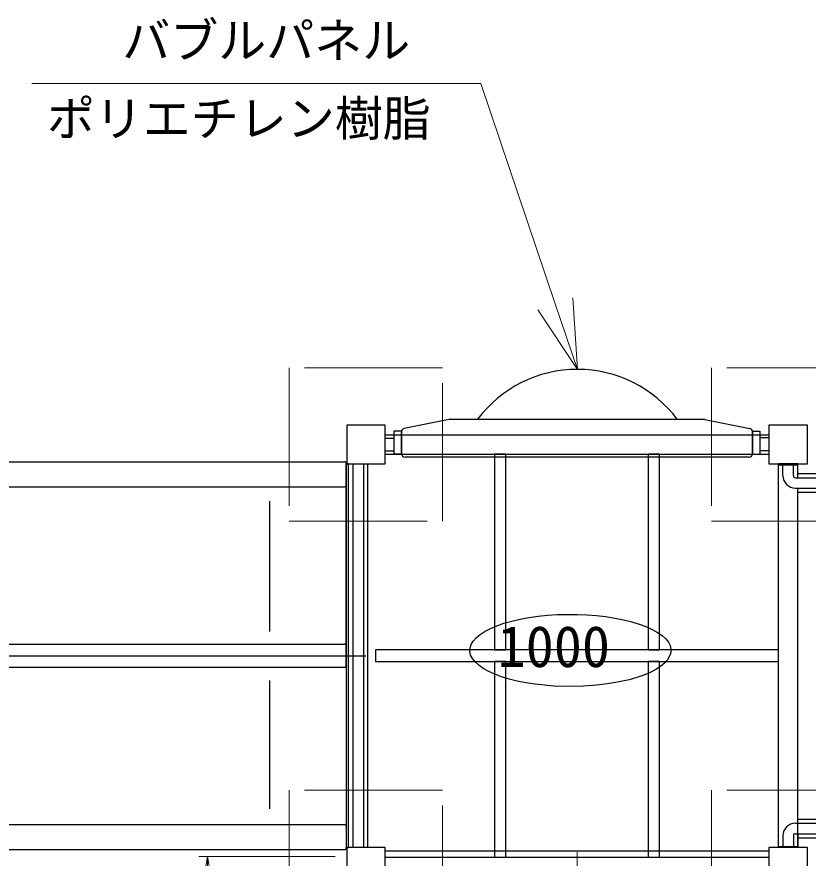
# Model space of a CAD drawing. Units: millimetres, scale not verified. Extents: x 900 to 24300, y 900 to 16920.
# Drawn here: x 4636 to 6697, y 8823 to 11014 of the extents above; entities that cross this region are included whole.
import ezdxf
from ezdxf.enums import TextEntityAlignment as Align

# ---------------------------------------------------------------- set-up
doc = ezdxf.new("R2010")
doc.units = ezdxf.units.MM
doc.header["$LTSCALE"] = 60
doc.linetypes.add('CHAIN', pattern=[18.5, 12, -1.5, 3.5, -1.5])
doc.linetypes.add('DASHED', pattern=[7.5, 6, -1.5])
for name, color, linetype, lineweight in [('D-BMK', 2, 'CHAIN', 13), ('D-STR-DIM\u3000寸法線、寸法値', 7, 'Continuous', 0), ('D-STR-HTXT\u3000旗上げ', 7, 'Continuous', 13), ('D-STR-STR1', 7, 'DASHED', 13), ('D-STR\u3000構造物外形線', 1, 'Continuous', 25)]:
    doc.layers.add(name, color=color, linetype=linetype, lineweight=lineweight)
doc.styles.add('ＭＳ ゴシック', font='')
doc.styles.get('ＭＳ ゴシック').set_extended_font_data('MS Gothic')

# ---------------------------------------------------------------- blocks, each defined once
blk = doc.blocks.new('open_arrow')
at = {"color": 0, "linetype": 'Continuous', "lineweight": -2}
blk.add_lwpolyline([(7.5, 1.25), (0, 0), (7.5, -1.25)], dxfattribs=at)

msp = doc.modelspace()

# ---------------------------------------------------------------- linework, layer by layer
at = {"layer": 'D-BMK'}
msp.add_line((6094.87, 8839.14), (6094.87, 7959.14), dxfattribs=at)
at = {"layer": 'D-STR-DIM\u3000寸法線、寸法値', "lineweight": 13}
for p, q in [((5464.87, 8827.74), (5109.72, 8827.74)), ((5132.22, 7959.14), (5132.22, 8827.74))]:
    msp.add_line(p, q, dxfattribs=at)
at = {"layer": 'D-STR-HTXT\u3000旗上げ'}
for p, q in [((6083.96, 10282.22), (6095.99, 10096.26)), ((6095.99, 10096.26), (6038.27, 10266.75)), ((6095.99, 10096.26), (5992.59, 10251.29))]:
    msp.add_line(p, q, dxfattribs=at)
msp.add_lwpolyline([(6038.27, 10266.75), (5843.9, 10840.88), (4674.51, 10840.88)], dxfattribs=at)
at = {"layer": 'D-STR-STR1'}
for p, q in [((5744.87, 10100.54), (5344.87, 10100.54)), ((5344.87, 10100.54), (5344.87, 9700.54)), ((5744.87, 9700.54), (5744.87, 10100.54)), ((6844.87, 10100.54), (6444.87, 10100.54)), ((6444.87, 10100.54), (6444.87, 9700.54)), ((5344.87, 9700.54), (5744.87, 9700.54)), ((6444.87, 9700.54), (6844.87, 9700.54)), ((5744.87, 9000.54), (5344.87, 9000.54)), ((5344.87, 9000.54), (5344.87, 8600.54)), ((5744.87, 8600.54), (5744.87, 9000.54)), ((6844.87, 9000.54), (6444.87, 9000.54)), ((6444.87, 9000.54), (6444.87, 8600.54))]:
    msp.add_line(p, q, dxfattribs=at)
at = {"layer": 'D-STR\u3000構造物外形線'}
for p, q in [((5594.87, 9950.54), (5494.87, 9950.54)), ((5494.87, 9950.54), (5494.87, 9850.54)), ((5594.87, 9850.54), (5594.87, 9950.54)), ((5762.15, 9965.89), (5645.01, 9942.23)), ((5764.04, 9966.08), (6425.7, 9966.08)), ((6427.6, 9965.89), (6544.74, 9942.23)), ((6694.87, 9950.54), (6594.87, 9950.54)), ((6594.87, 9950.54), (6594.87, 9850.54)), ((6694.87, 9850.54), (6694.87, 9950.54)), ((5618.33, 9935.92), (5637.37, 9935.92)), ((5618.33, 9875.6), (5618.33, 9935.92)), ((5637.37, 9935.92), (5637.37, 9875.6)), ((5637.37, 9877.18), (5637.37, 9932.89)), ((6552.37, 9935.2), (6571.42, 9935.2)), ((6552.37, 9874.87), (6552.37, 9935.2)), ((6552.37, 9932.89), (6552.37, 9877.18)), ((6571.42, 9935.2), (6571.42, 9874.87)), ((5594.87, 9925.54), (6594.87, 9925.54)), ((5594.87, 9917.12), (5618.33, 9917.13)), ((6594.87, 9917.96), (6570.95, 9917.95)), ((5594.87, 9883.96), (5618.33, 9883.95)), ((6594.87, 9883.96), (6570.95, 9883.95)), ((5594.87, 9875.54), (6594.87, 9875.54)), ((5637.37, 9875.6), (5618.33, 9875.6)), ((6542.85, 9867.66), (5646.89, 9867.66)), ((5909.87, 9875.54), (5879.87, 9875.54)), ((5879.87, 9875.54), (5879.87, 9365.54)), ((5909.87, 9365.54), (5909.87, 9875.54)), ((6309.87, 9875.54), (6279.87, 9875.54)), ((6279.87, 9875.54), (6279.87, 9365.54)), ((6309.87, 9365.54), (6309.87, 9875.54)), ((6571.42, 9874.87), (6552.37, 9874.87)), ((3513.87, 9855.54), (5488.87, 9855.54)), ((5493.87, 9320.54), (5493.87, 9850.54)), ((5499.87, 9850.54), (5493.87, 9850.54)), ((5493.87, 9850.54), (5493.87, 8850.54)), ((5494.87, 9850.54), (5594.87, 9850.54)), ((5499.87, 8850.54), (5499.87, 9850.54)), ((5499.87, 8850.54), (5499.87, 9850.54)), ((5511.27, 9850.54), (5511.27, 8850.54)), ((5538.47, 9850.54), (5538.47, 8850.54)), ((5549.87, 8850.54), (5549.87, 9850.54)), ((6594.87, 9850.54), (6694.87, 9850.54)), ((6619.87, 8850.54), (6619.87, 9850.54)), ((6619.87, 9850.54), (6619.87, 9847.34)), ((6669.87, 9850.54), (6619.87, 9850.54)), ((6619.87, 9847.34), (6669.87, 9847.34)), ((6631.27, 9819.54), (6631.27, 9847.34)), ((6658.47, 9819.54), (6658.47, 9847.34)), ((6669.87, 9847.34), (6669.87, 9850.54)), ((6669.87, 9814.14), (6669.87, 9850.54)), ((6669.87, 9824.84), (7819.87, 9824.84)), ((6663.87, 9814.14), (7825.87, 9814.14)), ((3513.87, 9790.54), (5488.87, 9790.54)), ((6663.87, 9786.94), (7825.87, 9786.94)), ((6669.87, 8850.54), (6669.87, 9786.94)), ((6669.87, 9776.24), (7819.87, 9776.24)), ((5293.87, 9752.74), (5293.87, 9413.31)), ((3513.87, 9380.54), (5488.87, 9380.54)), ((5493.87, 9380.54), (5493.87, 8850.54)), ((6619.87, 9365.54), (5569.87, 9365.54)), ((5569.87, 9365.54), (5569.87, 9335.54)), ((5879.87, 9365.54), (5909.87, 9365.54)), ((6279.87, 9365.54), (6309.87, 9365.54)), ((6619.87, 9335.54), (6619.87, 9365.54)), ((3441.39, 9350.54), (5544.82, 9350.54)), ((5569.87, 9335.54), (6619.87, 9335.54)), ((5909.87, 9335.54), (5879.87, 9335.54)), ((5879.87, 9335.54), (5879.87, 8825.54)), ((5909.87, 8825.54), (5909.87, 9335.54)), ((6309.87, 9335.54), (6279.87, 9335.54)), ((6279.87, 9335.54), (6279.87, 8825.54)), ((6309.87, 8825.54), (6309.87, 9335.54)), ((3513.87, 9320.54), (5488.87, 9320.54)), ((5293.87, 9285.68), (5293.87, 8951.68)), ((6669.87, 8924.84), (7819.87, 8924.84)), ((3513.87, 8910.54), (5488.87, 8910.54)), ((6663.87, 8914.14), (7825.87, 8914.14)), ((6631.27, 8881.54), (6631.27, 8853.74)), ((6658.47, 8881.54), (6658.47, 8853.74)), ((6663.87, 8886.94), (7825.87, 8886.94)), ((6669.87, 8886.94), (6669.87, 8850.54)), ((6669.87, 8876.24), (7819.87, 8876.24)), ((6619.87, 8850.54), (6619.87, 8853.74)), ((6619.87, 8853.74), (6669.87, 8853.74)), ((6669.87, 8853.74), (6669.87, 8850.54)), ((3513.87, 8845.54), (5488.87, 8845.54)), ((5493.87, 8850.54), (5499.87, 8850.54)), ((5594.87, 8850.54), (5494.87, 8850.54)), ((5494.87, 8850.54), (5494.87, 8750.54)), ((5594.87, 8750.54), (5594.87, 8850.54)), ((5594.87, 8842.07), (6533.27, 8842.07)), ((5594.87, 8842.07), (6594.87, 8842.07)), ((6694.87, 8850.54), (6594.87, 8850.54)), ((6594.87, 8850.54), (6594.87, 8750.54)), ((6669.87, 8850.54), (6619.87, 8850.54)), ((6694.87, 8750.54), (6694.87, 8850.54)), ((5594.87, 8825.54), (6594.87, 8825.54)), ((5879.87, 8825.54), (5909.87, 8825.54)), ((6279.87, 8825.54), (6309.87, 8825.54))]:
    msp.add_line(p, q, dxfattribs=at)
msp.add_lwpolyline([(5946.61, 9445.65), (5969.74, 9449.93), (5993.53, 9453.32), (6017.98, 9455.83), (6043.09, 9457.46), (6095.01, 9458.05), (6120.57, 9457.01), (6145.46, 9455.09), (6169.69, 9452.29), (6193.26, 9448.6), (6216.11, 9444.04), (6237.4, 9438.78), (6256.89, 9432.87), (6274.57, 9426.31), (6290.44, 9419.1), (6304.51, 9411.24), (6316.43, 9402.94), (6325.9, 9394.41), (6332.89, 9385.64), (6337.41, 9376.63), (6339.47, 9367.38), (6339.06, 9358), (6336.18, 9348.83), (6330.83, 9339.9), (6323.02, 9331.21), (6312.73, 9322.75), (6300.02, 9314.55), (6285.35, 9306.91), (6268.87, 9299.92), (6250.59, 9293.58), (6230.5, 9287.88), (6208.61, 9282.84), (6185.48, 9278.56), (6161.69, 9275.16), (6137.23, 9272.65), (6112.12, 9271.03), (6060.2, 9270.44), (6034.65, 9271.47), (6009.76, 9273.39), (5985.52, 9276.2), (5961.95, 9279.89), (5939.11, 9284.45), (5917.81, 9289.71), (5898.33, 9295.62), (5880.65, 9302.18), (5864.77, 9309.39), (5850.71, 9317.24), (5838.78, 9325.54), (5829.32, 9334.08), (5822.33, 9342.85), (5817.8, 9351.86), (5815.74, 9361.11), (5816.16, 9370.49), (5819.04, 9379.66), (5824.38, 9388.59), (5832.2, 9397.28), (5842.48, 9405.74), (5855.2, 9413.93), (5869.87, 9421.57), (5886.34, 9428.56), (5904.62, 9434.91), (5924.71, 9440.6)], close=True, dxfattribs=at)
for centre, radius, start, end in [((6095.99, 9771.57), 324.69, 36.80332, 143.19668), ((5764.04, 9956.56), 9.53, 90, 101.44934), ((6425.7, 9956.56), 9.53, 78.55066, 90), ((5646.9, 9932.89), 9.53, 101.44934, 179.94269), ((6542.85, 9932.89), 9.53, 0.00001, 78.55066), ((5646.9, 9877.18), 9.53, 180.00001, 269.9427), ((6542.85, 9877.18), 9.53, 270.00001, 359.94267), ((5488.87, 9850.54), 5, 0, 90), ((6663.87, 9819.54), 32.6, 180, 270), ((6663.87, 9819.54), 5.4, 180, 270), ((5488.87, 9795.54), 5, 270, 0), ((5488.87, 9375.54), 5, 0, 90), ((5488.87, 9325.54), 5, 270, 0), ((5488.87, 8905.54), 5, 0, 90), ((6663.87, 8881.54), 32.6, 90, 180), ((6663.87, 8881.54), 5.4, 90, 180), ((5488.87, 8850.54), 5, 270, 0)]:
    msp.add_arc(centre, radius, start, end, dxfattribs=at)

# ---------------------------------------------------------------- block references
at = {"layer": 'D-STR-DIM\u3000寸法線、寸法値', "lineweight": 13, "xscale": 6, "yscale": 6, "rotation": 270}
msp.add_blockref('open_arrow', (5132.22, 8827.74), dxfattribs=at)

# ---------------------------------------------------------------- texts
at = {"layer": 'D-STR-HTXT\u3000旗上げ', "style": 'ＭＳ ゴシック'}
for s, p in [('バブルパネル', (4910.3, 10879.76)), ('ポリエチレン樹脂', (4713.89, 10676.43))]:
    msp.add_text(s, height=91.64, dxfattribs=at).set_placement(p, align=Align.BOTTOM_LEFT)
at = {"layer": 'D-STR\u3000構造物外形線', "style": 'ＭＳ ゴシック'}
msp.add_text('1000', height=107.5, dxfattribs=at).set_placement((5888.19, 9288.54), align=Align.BOTTOM_LEFT)

doc.saveas('drawing.dxf')
